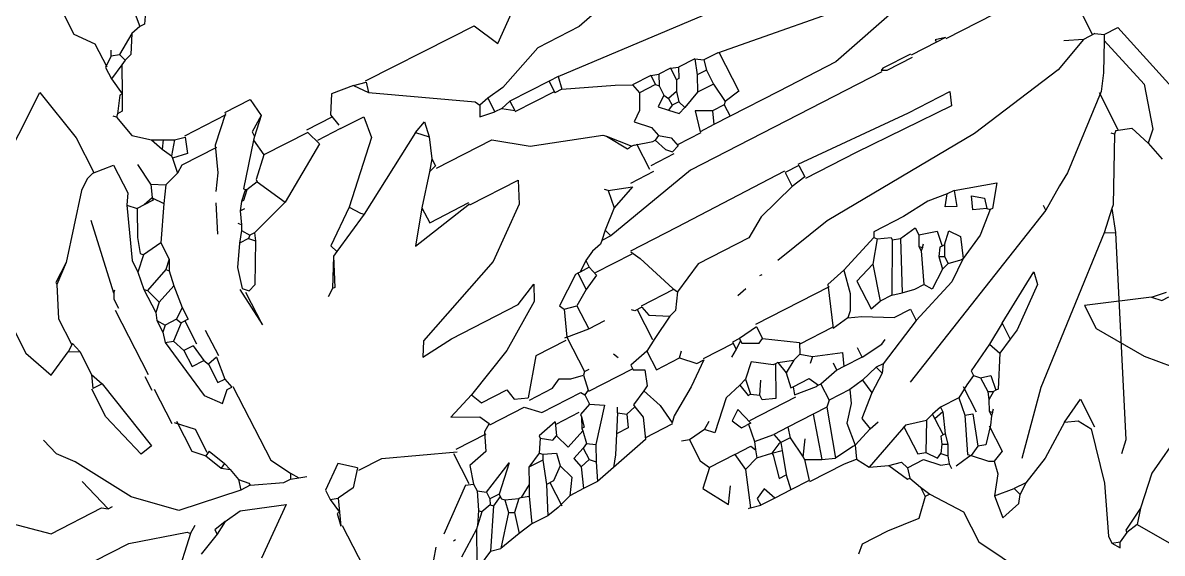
# Model space of a CAD drawing. Header units: metres. Extents: x 1769 to 3632, y 809 to 2652.
# Drawn here: x 2678.6999 to 2679.046, y 1798.9704 to 1799.1314 of the extents above; entities that cross this region are included whole.
import ezdxf

# ---------------------------------------------------------------- set-up
doc = ezdxf.new("R2010")
doc.units = ezdxf.units.M
doc.header["$LTSCALE"] = 10
doc.layers.add('L-PLNT', color=66, linetype='Continuous')

# ---------------------------------------------------------------- blocks, each defined once
blk = doc.blocks.new('GARRA DE LEON')
at = {"layer": 'L-PLNT', "color": 65, "linetype": 'Continuous'}
for p, q in [((1271.8939, 334.7194), (1271.985, 334.8602)), ((1271.8442, 334.7277), (1271.8525, 334.7402)), ((1271.8442, 334.7277), (1271.8566, 334.7319)), ((1271.8442, 334.7153), (1271.8442, 334.7277)), ((1271.8525, 334.7402), (1271.8566, 334.7319)), ((1271.8732, 334.7236), (1271.8566, 334.7319)), ((1271.8773, 334.6366), (1271.8442, 334.7153)), ((1271.8732, 334.7194), (1271.8732, 334.7236)), ((1271.8939, 334.7194), (1271.8732, 334.7236)), ((1271.9105, 334.6987), (1271.8732, 334.7194)), ((1271.9105, 334.6987), (1271.8939, 334.7194)), ((1271.6558, 334.6283), (1271.6992, 334.707)), ((1271.9519, 334.6573), (1271.9105, 334.6987)), ((1272.0223, 334.6201), (1271.9519, 334.6573)), ((1271.898, 334.5497), (1271.8773, 334.6366)), ((1271.6558, 334.5745), (1271.6558, 334.6283)), ((1271.7117, 334.5745), (1271.7076, 334.6118)), ((1271.7076, 334.6118), (1271.7407, 334.6035)), ((1271.7407, 334.6035), (1271.749, 334.5911)), ((1271.9394, 334.5911), (1271.9229, 334.6076)), ((1271.7448, 334.5786), (1271.749, 334.5911)), ((1271.7655, 334.5786), (1271.749, 334.5911)), ((1272.0761, 334.2888), (1271.9394, 334.5911)), ((1271.6206, 334.5248), (1271.6558, 334.5745)), ((1271.7117, 334.5745), (1271.7448, 334.5786)), ((1271.7324, 334.5455), (1271.7117, 334.5745)), ((1271.7655, 334.5786), (1271.7448, 334.5786)), ((1271.8111, 334.5579), (1271.7655, 334.5786)), ((1271.488, 334.5466), (1271.4756, 334.5579)), ((1271.5336, 334.5466), (1271.488, 334.5466)), ((1271.5874, 334.5517), (1271.5336, 334.5466)), ((1271.6123, 334.5248), (1271.5874, 334.5517)), ((1271.7365, 334.5248), (1271.7324, 334.5455)), ((1271.8649, 334.5207), (1271.8111, 334.5579)), ((1271.8856, 334.529), (1271.898, 334.5497)), ((1271.9042, 334.5), (1271.9042, 334.5497)), ((1271.8566, 334.4544), (1271.778, 334.5414)), ((1271.8649, 334.5207), (1271.8856, 334.529)), ((1271.604, 334.4875), (1271.6123, 334.5082)), ((1271.6123, 334.5082), (1271.6206, 334.5248)), ((1271.6123, 334.5082), (1271.6123, 334.5248)), ((1271.6206, 334.5248), (1271.6123, 334.5248)), ((1271.7076, 334.5), (1271.7282, 334.5207)), ((1271.7282, 334.5207), (1271.7365, 334.5248)), ((1271.7552, 334.5165), (1271.7365, 334.5248)), ((1271.7552, 334.471), (1271.7552, 334.5165)), ((1271.8649, 334.5207), (1271.9042, 334.5)), ((1271.6371, 334.471), (1271.6578, 334.4917)), ((1271.6578, 334.4917), (1271.6703, 334.4958)), ((1271.6703, 334.4958), (1271.6703, 334.5041)), ((1271.6744, 334.4834), (1271.6703, 334.4958)), ((1271.7034, 334.5), (1271.6786, 334.5041)), ((1271.7034, 334.4958), (1271.7076, 334.5)), ((1271.7076, 334.5), (1271.7034, 334.5)), ((1271.7282, 334.4378), (1271.7034, 334.4958)), ((1271.7241, 334.4917), (1271.7076, 334.5)), ((1271.7365, 334.4958), (1271.7241, 334.4917)), ((1271.7407, 334.442), (1271.7241, 334.4917)), ((1271.7572, 334.471), (1271.7365, 334.4958)), ((1271.5833, 334.4544), (1271.5999, 334.4875)), ((1271.5999, 334.4875), (1271.604, 334.4875)), ((1271.6082, 334.471), (1271.604, 334.4875)), ((1271.6454, 334.4627), (1271.6578, 334.4793)), ((1271.6578, 334.4793), (1271.6661, 334.4751)), ((1271.6661, 334.4751), (1271.6744, 334.4834)), ((1271.6744, 334.4627), (1271.6661, 334.4751)), ((1271.6827, 334.4668), (1271.6744, 334.4834)), ((1271.5543, 334.442), (1271.5833, 334.4544)), ((1271.5833, 334.4544), (1271.604, 334.4586)), ((1271.604, 334.4586), (1271.6082, 334.471)), ((1271.6082, 334.471), (1271.6371, 334.471)), ((1271.633, 334.4586), (1271.6454, 334.4627)), ((1271.633, 334.4089), (1271.633, 334.4586)), ((1271.6703, 334.4171), (1271.6454, 334.4627)), ((1271.6744, 334.4627), (1271.6827, 334.4668)), ((1271.6786, 334.4503), (1271.6744, 334.4627)), ((1271.6868, 334.4503), (1271.6827, 334.4668)), ((1271.7655, 334.4586), (1271.7572, 334.471)), ((1271.7655, 334.4503), (1271.7655, 334.4586)), ((1271.7696, 334.4544), (1271.7655, 334.4586)), ((1271.7655, 334.4503), (1271.7696, 334.4544)), ((1271.7696, 334.4544), (1271.7738, 334.4503)), ((1272.0595, 334.2805), (1271.8566, 334.4544)), ((1271.5419, 334.4213), (1271.5543, 334.442)), ((1271.6371, 334.4089), (1271.5543, 334.442)), ((1271.6827, 334.4503), (1271.6786, 334.4503)), ((1271.6827, 334.4213), (1271.6827, 334.4503)), ((1271.6868, 334.4503), (1271.6827, 334.4503)), ((1271.6992, 334.4171), (1271.6868, 334.4503)), ((1271.7282, 334.4378), (1271.7407, 334.442)), ((1271.7324, 334.4089), (1271.7282, 334.4378)), ((1271.7469, 334.3964), (1271.7469, 334.442)), ((1271.7738, 334.4337), (1271.7655, 334.4503)), ((1271.3555, 334.413), (1271.3721, 334.4171)), ((1271.397, 334.4171), (1271.3721, 334.4171)), ((1271.3721, 334.4047), (1271.3721, 334.4171)), ((1271.397, 334.4171), (1271.3887, 334.3964)), ((1271.4259, 334.4171), (1271.397, 334.4171)), ((1271.4301, 334.3923), (1271.4259, 334.4171)), ((1271.4591, 334.4171), (1271.4259, 334.4171)), ((1271.4591, 334.4192), (1271.5212, 334.4192)), ((1271.4674, 334.384), (1271.4591, 334.4171)), ((1271.5212, 334.4192), (1271.5419, 334.4213)), ((1271.5502, 334.4006), (1271.5419, 334.4213)), ((1271.6371, 334.4089), (1271.6703, 334.4171)), ((1271.6827, 334.413), (1271.6703, 334.4171)), ((1271.6992, 334.4171), (1271.6827, 334.4213)), ((1271.6827, 334.4171), (1271.6827, 334.4213)), ((1271.6827, 334.413), (1271.6827, 334.4171)), ((1271.6992, 334.4089), (1271.6992, 334.4171)), ((1271.778, 334.4213), (1271.7738, 334.4337)), ((1271.7862, 334.4254), (1271.7738, 334.4337)), ((1271.778, 334.4213), (1271.7862, 334.4254)), ((1271.778, 334.3964), (1271.778, 334.4213)), ((1271.7904, 334.4254), (1271.7862, 334.4254)), ((1271.7945, 334.4254), (1271.7904, 334.4254)), ((1271.7945, 334.4006), (1271.7904, 334.4254)), ((1271.8235, 334.3757), (1271.7945, 334.4254)), ((1271.3555, 334.413), (1271.3514, 334.413)), ((1271.3763, 334.355), (1271.3555, 334.413)), ((1271.3887, 334.3964), (1271.3721, 334.4047)), ((1271.4922, 334.3964), (1271.5129, 334.4047)), ((1271.5378, 334.326), (1271.5129, 334.4047)), ((1271.546, 334.4006), (1271.5129, 334.4047)), ((1271.5502, 334.4006), (1271.546, 334.4006)), ((1271.5543, 334.3633), (1271.5502, 334.4006)), ((1271.5833, 334.3882), (1271.5502, 334.4006)), ((1271.6992, 334.4089), (1271.6827, 334.413)), ((1271.7324, 334.4089), (1271.6992, 334.4089)), ((1271.7531, 334.3964), (1271.7324, 334.4089)), ((1271.778, 334.3964), (1271.7945, 334.4006)), ((1271.3017, 334.3509), (1271.3265, 334.3923)), ((1271.3265, 334.3923), (1271.3431, 334.3674)), ((1271.4259, 334.355), (1271.4177, 334.3923)), ((1271.4177, 334.3923), (1271.4301, 334.3923)), ((1271.4425, 334.355), (1271.4301, 334.3923)), ((1271.4674, 334.384), (1271.4922, 334.3964)), ((1271.4674, 334.3799), (1271.4674, 334.384)), ((1271.5129, 334.326), (1271.4922, 334.3964)), ((1271.5792, 334.3674), (1271.5833, 334.3882)), ((1271.5833, 334.3882), (1271.5999, 334.384)), ((1271.7696, 334.3882), (1271.7531, 334.3964)), ((1271.7696, 334.3882), (1271.778, 334.3964)), ((1271.7696, 334.3799), (1271.7696, 334.3882)), ((1271.4632, 334.3426), (1271.4674, 334.3799)), ((1271.4674, 334.3799), (1271.4839, 334.355)), ((1271.575, 334.3385), (1271.5543, 334.3633)), ((1271.6123, 334.3385), (1271.5792, 334.3674)), ((1271.8152, 334.355), (1271.7696, 334.3799)), ((1271.8152, 334.355), (1271.8235, 334.3757)), ((1271.8484, 334.3633), (1271.8235, 334.3757)), ((1271.8649, 334.355), (1271.8484, 334.3633)), ((1271.8484, 334.3343), (1271.8484, 334.3633)), ((1271.3265, 334.326), (1271.3017, 334.3509)), ((1271.3721, 334.326), (1271.3763, 334.355)), ((1271.4011, 334.3467), (1271.3763, 334.355)), ((1271.4011, 334.3467), (1271.4259, 334.3509)), ((1271.4052, 334.3343), (1271.4011, 334.3467)), ((1271.4259, 334.3509), (1271.4425, 334.355)), ((1271.4259, 334.3509), (1271.4259, 334.355)), ((1271.4425, 334.3426), (1271.4259, 334.3509)), ((1271.4466, 334.3426), (1271.4425, 334.355)), ((1271.9933, 334.2059), (1271.6744, 334.3509)), ((1271.8484, 334.3343), (1271.8152, 334.355)), ((1271.927, 334.3053), (1271.8649, 334.355)), ((1271.3183, 334.3095), (1271.3265, 334.326)), ((1271.3721, 334.326), (1271.3265, 334.326)), ((1271.3721, 334.326), (1271.4011, 334.326)), ((1271.4011, 334.326), (1271.4052, 334.3343)), ((1271.4094, 334.3219), (1271.4052, 334.3343)), ((1271.4094, 334.3219), (1271.4425, 334.326)), ((1271.4425, 334.326), (1271.4466, 334.3426)), ((1271.4466, 334.3426), (1271.4425, 334.3426)), ((1271.4674, 334.326), (1271.4425, 334.326)), ((1271.4632, 334.3426), (1271.4466, 334.3426)), ((1271.4674, 334.326), (1271.4632, 334.3426)), ((1271.5129, 334.326), (1271.4674, 334.326)), ((1271.5378, 334.326), (1271.5129, 334.326)), ((1271.546, 334.3177), (1271.5378, 334.326)), ((1271.5833, 334.3177), (1271.575, 334.3385)), ((1271.6082, 334.3136), (1271.6123, 334.3385)), ((1271.6413, 334.3177), (1271.6123, 334.3385)), ((1271.8484, 334.3343), (1271.9312, 334.2846)), ((1271.3183, 334.2722), (1271.3183, 334.3095)), ((1271.4135, 334.2929), (1271.4094, 334.3219)), ((1271.546, 334.2888), (1271.546, 334.3177)), ((1271.5833, 334.3177), (1271.546, 334.3177)), ((1271.6082, 334.3136), (1271.5833, 334.3177)), ((1271.6371, 334.3053), (1271.6082, 334.3136)), ((1271.6371, 334.3053), (1271.6413, 334.3177)), ((1271.6496, 334.3053), (1271.6413, 334.3177)), ((1270.9497, 334.2432), (1270.9249, 334.2929)), ((1270.9538, 334.2846), (1270.929, 334.297)), ((1271.3928, 334.2763), (1271.4011, 334.2929)), ((1271.4011, 334.2929), (1271.4094, 334.2929)), ((1271.4177, 334.2929), (1271.4094, 334.2639)), ((1271.4135, 334.2929), (1271.4094, 334.2929)), ((1271.4177, 334.2929), (1271.4135, 334.2929)), ((1271.6496, 334.3053), (1271.6371, 334.3053)), ((1271.7282, 334.2681), (1271.6496, 334.3053)), ((1271.9312, 334.2846), (1271.927, 334.3053)), ((1270.9497, 334.2432), (1270.9083, 334.2722)), ((1270.9538, 334.2846), (1270.9704, 334.2888)), ((1270.9911, 334.2225), (1270.9538, 334.2846)), ((1271.0077, 334.2432), (1270.9704, 334.2888)), ((1271.0077, 334.2805), (1270.9704, 334.2888)), ((1271.0159, 334.2474), (1271.0077, 334.2805)), ((1271.0325, 334.2763), (1271.0077, 334.2805)), ((1271.0491, 334.2349), (1271.0325, 334.2763)), ((1271.0615, 334.2763), (1271.0325, 334.2763)), ((1271.0822, 334.2308), (1271.0615, 334.2763)), ((1271.0822, 334.2722), (1271.0615, 334.2763)), ((1271.1071, 334.2639), (1271.0822, 334.2722)), ((1271.0884, 334.2308), (1271.0884, 334.2722)), ((1271.3183, 334.2722), (1271.3059, 334.2681)), ((1271.3473, 334.2681), (1271.3183, 334.2722)), ((1271.3597, 334.2805), (1271.3473, 334.2681)), ((1271.4011, 334.2391), (1271.3597, 334.2805)), ((1271.4094, 334.2639), (1271.3928, 334.2763)), ((1271.5005, 334.2888), (1271.4177, 334.2888)), ((1271.4715, 334.2763), (1271.4508, 334.2681)), ((1271.4963, 334.2266), (1271.4715, 334.2763)), ((1271.5005, 334.2846), (1271.5378, 334.2888)), ((1271.5046, 334.2722), (1271.5005, 334.2846)), ((1271.5046, 334.2474), (1271.5005, 334.2722)), ((1271.5005, 334.2722), (1271.5046, 334.2722)), ((1271.5046, 334.2722), (1271.5336, 334.2722)), ((1271.5336, 334.2722), (1271.5419, 334.2888)), ((1271.5419, 334.2888), (1271.5378, 334.2888)), ((1271.546, 334.2888), (1271.5419, 334.2888)), ((1271.5792, 334.2805), (1271.546, 334.2888)), ((1271.5792, 334.2805), (1271.5792, 334.2681)), ((1271.5916, 334.2805), (1271.5792, 334.2805)), ((1271.5999, 334.2598), (1271.5916, 334.2805)), ((1271.6247, 334.2805), (1271.5916, 334.2805)), ((1271.6247, 334.2805), (1271.6247, 334.2639)), ((1271.6247, 334.2805), (1271.662, 334.2763)), ((1271.662, 334.2763), (1271.6703, 334.2722)), ((1272.0595, 334.2805), (1272.0761, 334.2888)), ((1272.0885, 334.2515), (1272.0595, 334.2805)), ((1272.0885, 334.2515), (1272.0761, 334.2888)), ((1270.8669, 334.2556), (1270.8793, 334.2391)), ((1271.1236, 334.2391), (1271.1071, 334.2639)), ((1271.1319, 334.2639), (1271.1071, 334.2639)), ((1271.1443, 334.2308), (1271.1319, 334.2639)), ((1271.1568, 334.2639), (1271.1319, 334.2639)), ((1271.1692, 334.2349), (1271.1568, 334.2639)), ((1271.1899, 334.2556), (1271.1568, 334.2639)), ((1271.2561, 334.2391), (1271.1899, 334.2556)), ((1271.2023, 334.2391), (1271.1899, 334.2556)), ((1271.3473, 334.2681), (1271.3597, 334.2598)), ((1271.4384, 334.2515), (1271.4508, 334.2598)), ((1271.4508, 334.2681), (1271.4508, 334.2598)), ((1271.4508, 334.2598), (1271.4632, 334.2391)), ((1271.5543, 334.2432), (1271.5999, 334.2598)), ((1271.8069, 334.2391), (1271.7282, 334.2681)), ((1271.7282, 334.2474), (1271.7282, 334.2681)), ((1270.9124, 334.2432), (1270.9083, 334.2432)), ((1270.9538, 334.2391), (1270.9497, 334.2432)), ((1270.9663, 334.2184), (1270.9538, 334.2391)), ((1270.9704, 334.2225), (1270.9538, 334.2391)), ((1271.0077, 334.2432), (1271.0159, 334.2474)), ((1271.0118, 334.2225), (1271.0077, 334.2432)), ((1271.0325, 334.2308), (1271.0159, 334.2474)), ((1271.0367, 334.2308), (1271.0491, 334.2349)), ((1271.0574, 334.2184), (1271.0491, 334.2349)), ((1271.1153, 334.2142), (1271.1236, 334.2391)), ((1271.1609, 334.2266), (1271.1692, 334.2349)), ((1271.1816, 334.2101), (1271.1692, 334.2349)), ((1271.2189, 334.2101), (1271.2023, 334.2391)), ((1271.2686, 334.2059), (1271.2561, 334.2391)), ((1271.3059, 334.237), (1271.2561, 334.237)), ((1271.3017, 334.2018), (1271.3059, 334.2349)), ((1271.3141, 334.2266), (1271.3059, 334.2349)), ((1271.4301, 334.2308), (1271.4011, 334.2391)), ((1271.4301, 334.2308), (1271.4342, 334.2515)), ((1271.4342, 334.2515), (1271.4384, 334.2515)), ((1271.4425, 334.2266), (1271.4384, 334.2515)), ((1271.5005, 334.2266), (1271.5046, 334.2474)), ((1271.5005, 334.2266), (1271.5253, 334.2349)), ((1271.5253, 334.2349), (1271.5046, 334.2474)), ((1271.5378, 334.2308), (1271.5253, 334.2349)), ((1271.5378, 334.2308), (1271.5543, 334.2432)), ((1271.5543, 334.2432), (1271.546, 334.2515)), ((1271.6537, 334.2225), (1271.6992, 334.2474)), ((1271.6992, 334.2474), (1271.7282, 334.2474)), ((1271.7738, 334.2349), (1271.7655, 334.2225)), ((1271.8028, 334.2142), (1271.7738, 334.2349)), ((1271.8401, 334.2142), (1271.8069, 334.2391)), ((1272.0927, 334.2474), (1272.0885, 334.2515)), ((1272.1465, 334.148), (1272.0927, 334.2474)), ((1270.9663, 334.1728), (1270.9, 334.2266)), ((1270.9663, 334.2184), (1270.9704, 334.2225)), ((1270.9787, 334.1894), (1270.9663, 334.2184)), ((1270.987, 334.2184), (1270.9704, 334.2225)), ((1270.987, 334.2184), (1270.9911, 334.2225)), ((1270.9911, 334.2101), (1270.987, 334.2184)), ((1271.0077, 334.2142), (1270.9911, 334.2225)), ((1271.0077, 334.2184), (1271.0118, 334.2225)), ((1271.0077, 334.2142), (1271.0077, 334.2184)), ((1271.0118, 334.2225), (1271.0325, 334.2308)), ((1271.0367, 334.2308), (1271.0325, 334.2308)), ((1271.0574, 334.2184), (1271.0367, 334.2308)), ((1271.0698, 334.1935), (1271.0574, 334.2184)), ((1271.0946, 334.1935), (1271.0822, 334.2308)), ((1271.0946, 334.2308), (1271.0822, 334.2308)), ((1271.1153, 334.2142), (1271.0946, 334.2308)), ((1271.1402, 334.2142), (1271.1443, 334.2308)), ((1271.1609, 334.2266), (1271.1443, 334.2308)), ((1271.1609, 334.2059), (1271.1609, 334.2266)), ((1271.3597, 334.1977), (1271.3141, 334.2266)), ((1271.4425, 334.2266), (1271.4301, 334.2308)), ((1271.4632, 334.2059), (1271.4425, 334.2266)), ((1271.4922, 334.2266), (1271.4632, 334.2059)), ((1271.4963, 334.2266), (1271.4922, 334.2266)), ((1271.5005, 334.2266), (1271.4963, 334.2266)), ((1271.546, 334.2142), (1271.5378, 334.2308)), ((1271.546, 334.2163), (1271.604, 334.2163)), ((1271.6288, 334.1521), (1271.604, 334.2184)), ((1271.633, 334.2142), (1271.604, 334.2184)), ((1271.633, 334.2142), (1271.6537, 334.2225)), ((1271.6723, 334.1687), (1271.6723, 334.2184)), ((1271.6723, 334.2184), (1271.691, 334.2142)), ((1271.7117, 334.2142), (1271.7282, 334.2184)), ((1271.7282, 334.2184), (1271.749, 334.2225)), ((1271.7655, 334.1397), (1271.7282, 334.2184)), ((1271.749, 334.2225), (1271.7655, 334.2225)), ((1271.7862, 334.1728), (1271.7655, 334.2225)), ((1272.1879, 334.1852), (1272.1962, 334.2184)), ((1270.7613, 334.1397), (1270.7613, 334.2142)), ((1270.9911, 334.1977), (1270.9911, 334.2101)), ((1271.0077, 334.2101), (1270.9911, 334.2101)), ((1271.0077, 334.2101), (1271.0077, 334.2142)), ((1271.0449, 334.1728), (1271.0077, 334.2101)), ((1271.1195, 334.1935), (1271.1153, 334.2142)), ((1271.1609, 334.2059), (1271.1402, 334.2142)), ((1271.1692, 334.2018), (1271.1609, 334.2059)), ((1271.1692, 334.2018), (1271.1816, 334.2101)), ((1271.1733, 334.1811), (1271.1692, 334.2018)), ((1271.223, 334.1604), (1271.1816, 334.2101)), ((1271.2354, 334.1811), (1271.2189, 334.2101)), ((1271.2396, 334.2101), (1271.2189, 334.2101)), ((1271.2479, 334.1894), (1271.2396, 334.2101)), ((1271.2644, 334.1852), (1271.2686, 334.2059)), ((1271.2893, 334.1687), (1271.3017, 334.2018)), ((1271.4963, 334.1811), (1271.546, 334.2142)), ((1271.6413, 334.2059), (1271.633, 334.2142)), ((1271.6537, 334.1811), (1271.6413, 334.2059)), ((1271.7076, 334.1562), (1271.691, 334.2142)), ((1271.7117, 334.2142), (1271.691, 334.2142)), ((1271.7531, 334.1355), (1271.7117, 334.2142)), ((1271.8069, 334.1935), (1271.8028, 334.2142)), ((1271.8152, 334.2101), (1271.8028, 334.2142)), ((1271.8152, 334.2101), (1271.8359, 334.2142)), ((1271.8152, 334.1977), (1271.8152, 334.2101)), ((1271.8359, 334.2142), (1271.8401, 334.2142)), ((1271.8815, 334.1935), (1271.8401, 334.2142)), ((1271.8525, 334.1811), (1271.8401, 334.2142)), ((1272.0305, 334.1811), (1271.9933, 334.2059)), ((1271.9933, 334.2059), (1271.9933, 334.1977)), ((1270.9787, 334.1894), (1270.9911, 334.1977)), ((1270.9787, 334.1769), (1270.9787, 334.1894)), ((1270.9911, 334.1977), (1271.0449, 334.1728)), ((1271.0946, 334.1811), (1271.0698, 334.1935)), ((1271.0946, 334.1935), (1271.0698, 334.1935)), ((1271.0988, 334.1852), (1271.0946, 334.1935)), ((1271.0946, 334.1811), (1271.0988, 334.1852)), ((1271.1071, 334.1604), (1271.0946, 334.1811)), ((1271.0988, 334.1852), (1271.1195, 334.1935)), ((1271.1319, 334.1687), (1271.1402, 334.1935)), ((1271.1402, 334.1935), (1271.1733, 334.1811)), ((1271.1733, 334.1769), (1271.1733, 334.1811)), ((1271.2354, 334.1811), (1271.2479, 334.1894)), ((1271.2354, 334.1811), (1271.2396, 334.1728)), ((1271.2644, 334.1852), (1271.2479, 334.1894)), ((1271.2644, 334.1811), (1271.2644, 334.1852)), ((1271.2893, 334.1687), (1271.2644, 334.1811)), ((1271.397, 334.1687), (1271.3597, 334.1977)), ((1271.4508, 334.1769), (1271.4384, 334.1852)), ((1271.4632, 334.1728), (1271.488, 334.1852)), ((1271.488, 334.1852), (1271.4963, 334.1811)), ((1271.4963, 334.1604), (1271.4963, 334.1811)), ((1271.662, 334.1438), (1271.6537, 334.1811)), ((1271.8069, 334.1935), (1271.8152, 334.1977)), ((1271.8152, 334.1811), (1271.8069, 334.1935)), ((1271.8235, 334.1811), (1271.8152, 334.1977)), ((1271.8194, 334.1811), (1271.8152, 334.1811)), ((1271.8235, 334.1562), (1271.8194, 334.1811)), ((1271.8235, 334.1811), (1271.8194, 334.1811)), ((1271.8235, 334.1811), (1271.8401, 334.1645)), ((1271.8401, 334.1645), (1271.8525, 334.1811)), ((1271.9146, 334.1645), (1271.8815, 334.1935)), ((1272.0513, 334.1687), (1272.0305, 334.1811)), ((1272.0513, 334.1687), (1272.0305, 334.1811)), ((1272.1755, 334.1521), (1272.1879, 334.1852)), ((1272.2045, 334.1687), (1272.1879, 334.1852)), ((1270.9663, 334.1728), (1270.9787, 334.1769)), ((1270.9725, 334.119), (1270.9725, 334.1728)), ((1270.987, 334.148), (1270.9787, 334.1769)), ((1271.1071, 334.1604), (1271.1236, 334.1728)), ((1271.1236, 334.1728), (1271.1319, 334.1687)), ((1271.1402, 334.148), (1271.1319, 334.1687)), ((1271.1774, 334.1769), (1271.1733, 334.1769)), ((1271.1816, 334.1604), (1271.1733, 334.1769)), ((1271.1816, 334.1604), (1271.1774, 334.1769)), ((1271.2976, 334.1645), (1271.2893, 334.1687)), ((1271.3059, 334.1397), (1271.2976, 334.1645)), ((1271.3638, 334.148), (1271.3845, 334.1687)), ((1271.3845, 334.1687), (1271.397, 334.1687)), ((1271.4508, 334.1666), (1271.397, 334.1666)), ((1271.4508, 334.1645), (1271.4508, 334.1769)), ((1271.4632, 334.1687), (1271.4508, 334.1769)), ((1271.4632, 334.1645), (1271.4508, 334.1645)), ((1271.4632, 334.1687), (1271.4632, 334.1728)), ((1271.4632, 334.1645), (1271.4632, 334.1687)), ((1271.4963, 334.1604), (1271.4632, 334.1645)), ((1271.7076, 334.1562), (1271.6723, 334.1687)), ((1271.7862, 334.1645), (1271.7862, 334.1728)), ((1271.7904, 334.1687), (1271.7862, 334.1728)), ((1271.7862, 334.1645), (1271.7904, 334.1687)), ((1271.7945, 334.148), (1271.7862, 334.1645)), ((1271.7904, 334.1687), (1271.7945, 334.1645)), ((1271.9105, 334.1604), (1271.9146, 334.1645)), ((1271.9187, 334.1645), (1271.9146, 334.1645)), ((1271.9436, 334.1314), (1271.9187, 334.1645)), ((1272.1589, 334.0776), (1272.0513, 334.1687)), ((1272.2252, 334.0983), (1272.2045, 334.1687)), ((1271.0201, 334.1397), (1270.987, 334.148)), ((1271.1071, 334.1562), (1271.1071, 334.1604)), ((1271.1402, 334.148), (1271.1071, 334.1562)), ((1271.1402, 334.1521), (1271.1816, 334.1521)), ((1271.1816, 334.1562), (1271.1816, 334.1604)), ((1271.2023, 334.148), (1271.1816, 334.1562)), ((1271.2023, 334.148), (1271.223, 334.1604)), ((1271.2023, 334.1314), (1271.2023, 334.148)), ((1271.3224, 334.1148), (1271.3224, 334.148)), ((1271.3224, 334.148), (1271.3638, 334.148)), ((1271.3638, 334.148), (1271.3721, 334.1397)), ((1271.6288, 334.1562), (1271.4963, 334.1562)), ((1271.662, 334.1438), (1271.6288, 334.1521)), ((1271.7282, 334.119), (1271.662, 334.1438)), ((1271.7324, 334.1231), (1271.7076, 334.1562)), ((1271.7945, 334.148), (1271.8235, 334.1562)), ((1271.7945, 334.1355), (1271.7945, 334.148)), ((1271.9105, 334.1604), (1271.8898, 334.1521)), ((1271.8898, 334.1521), (1271.898, 334.1314)), ((1271.898, 334.1314), (1271.9146, 334.1438)), ((1271.9146, 334.1438), (1271.9105, 334.1604)), ((1272.1465, 334.148), (1272.1423, 334.1438)), ((1272.1507, 334.1438), (1272.1465, 334.148)), ((1272.1507, 334.1438), (1272.1755, 334.1521)), ((1272.1548, 334.0776), (1272.1548, 334.1438)), ((1270.5397, 334.0403), (1270.4528, 334.1273)), ((1270.6971, 334.0693), (1270.6225, 334.1273)), ((1270.7675, 334.119), (1270.7592, 334.1397)), ((1270.7633, 334.119), (1270.7592, 334.1397)), ((1271.0325, 334.1107), (1271.0201, 334.1397)), ((1271.1071, 334.1045), (1271.1278, 334.1252)), ((1271.1278, 334.1252), (1271.1982, 334.1252)), ((1271.1982, 334.1252), (1271.2023, 334.1314)), ((1271.2106, 334.1273), (1271.2023, 334.1314)), ((1271.2106, 334.1293), (1271.2893, 334.1293)), ((1271.2147, 334.1024), (1271.2106, 334.1273)), ((1271.2893, 334.1314), (1271.3059, 334.1397)), ((1271.2893, 334.1231), (1271.2893, 334.1314)), ((1271.7324, 334.1231), (1271.7531, 334.1314)), ((1271.7531, 334.1355), (1271.7655, 334.1397)), ((1271.7531, 334.1314), (1271.7531, 334.1355)), ((1271.7655, 334.1397), (1271.7945, 334.1355)), ((1271.869, 334.1355), (1271.8525, 334.1273)), ((1271.8525, 334.1273), (1271.8649, 334.1107)), ((1271.8773, 334.1107), (1271.869, 334.1355)), ((1271.8773, 334.1107), (1271.9436, 334.1314)), ((1270.7633, 334.0941), (1270.7675, 334.119)), ((1270.7675, 334.119), (1270.7633, 334.119)), ((1270.7758, 334.0983), (1270.7675, 334.119)), ((1270.8669, 334.0734), (1270.9787, 334.119)), ((1271.0325, 334.1148), (1270.9787, 334.1148)), ((1271.0449, 334.1024), (1271.0325, 334.1107)), ((1271.3224, 334.1148), (1271.2893, 334.1231)), ((1271.3431, 334.1024), (1271.3224, 334.1148)), ((1271.7282, 334.119), (1271.7324, 334.1231)), ((1271.7324, 334.1107), (1271.7282, 334.119)), ((1271.7862, 334.1107), (1271.7324, 334.1107)), ((1271.8318, 334.1066), (1271.7862, 334.1107)), ((1271.8649, 334.1107), (1271.8318, 334.1066)), ((1271.8773, 334.1107), (1271.8649, 334.1107)), ((1272.2293, 333.9989), (1272.2625, 334.1231)), ((1270.7633, 334.0941), (1270.7758, 334.0983)), ((1270.7633, 334.0776), (1270.7633, 334.0941)), ((1270.8047, 334.0941), (1270.7758, 334.0983)), ((1270.8255, 334.0693), (1270.8047, 334.0941)), ((1271.0367, 334.0858), (1271.0449, 334.1024)), ((1271.0449, 334.1045), (1271.1071, 334.1045)), ((1271.0988, 334.0858), (1271.1195, 334.0941)), ((1271.1195, 334.0983), (1271.1609, 334.0983)), ((1271.1609, 334.0403), (1271.1195, 334.0941)), ((1271.1609, 334.0983), (1271.1774, 334.09)), ((1271.1774, 334.09), (1271.194, 334.0983)), ((1271.194, 334.0983), (1271.2147, 334.1024)), ((1271.2189, 334.0983), (1271.2147, 334.1024)), ((1271.2189, 334.0361), (1271.2189, 334.0983)), ((1271.2189, 334.0983), (1271.2272, 334.0983)), ((1271.2727, 334.0941), (1271.2769, 334.1024)), ((1271.339, 334.0486), (1271.339, 334.1024)), ((1271.3804, 334.0817), (1271.3431, 334.1024)), ((1271.5088, 334.0983), (1271.4922, 334.1024)), ((1271.5419, 334.09), (1271.5378, 334.09)), ((1272.2003, 334.0072), (1272.2252, 334.0983)), ((1270.577, 334.061), (1270.5397, 334.0776)), ((1270.8006, 334.0486), (1270.7633, 334.0776)), ((1270.8255, 334.0734), (1270.8669, 334.0734)), ((1270.9953, 334.0651), (1271.0367, 334.0858)), ((1271.0946, 334.0672), (1271.0988, 334.0858)), ((1271.3514, 334.0651), (1271.3804, 334.0817)), ((1271.3928, 334.0776), (1271.3804, 334.0817)), ((1271.4094, 334.0527), (1271.3928, 334.0776)), ((1271.6744, 334.061), (1271.575, 334.0817)), ((1272.1755, 334.0527), (1272.1589, 334.0776)), ((1270.5977, 334.0486), (1270.577, 334.061)), ((1270.577, 334.0527), (1270.577, 334.061)), ((1270.5977, 334.0486), (1270.577, 334.0527)), ((1270.6267, 334.0444), (1270.6971, 334.0693)), ((1270.8255, 334.0693), (1270.8006, 334.0486)), ((1271.0408, 334.0486), (1270.9953, 334.0651)), ((1271.0408, 334.0486), (1271.0491, 334.0672)), ((1271.0491, 334.0672), (1271.0946, 334.0672)), ((1271.3473, 334.0486), (1271.3514, 334.0651)), ((1271.4052, 334.0444), (1271.4094, 334.0527)), ((1271.4591, 334.0279), (1271.4094, 334.0527)), ((1271.9477, 334.0444), (1271.6744, 334.061)), ((1272.2003, 334.0072), (1272.1755, 334.0527)), ((1270.4445, 334.0092), (1270.5356, 334.0361)), ((1270.5356, 334.0361), (1270.5397, 334.0403)), ((1270.5397, 334.0403), (1270.5522, 334.032)), ((1270.5977, 334.0486), (1270.6267, 334.0444)), ((1270.6598, 334.0154), (1270.7095, 334.0361)), ((1270.7095, 334.0361), (1270.7219, 334.0361)), ((1270.7219, 334.0361), (1270.7343, 334.0403)), ((1270.7261, 334.0279), (1270.7219, 334.0361)), ((1270.7261, 334.0279), (1270.7343, 334.0403)), ((1270.7343, 334.0403), (1270.7468, 334.0444)), ((1271.1236, 334.0113), (1271.0408, 334.0486)), ((1271.2147, 334.0403), (1271.1609, 334.0403)), ((1271.2189, 334.0361), (1271.2147, 334.0361)), ((1271.2189, 334.0361), (1271.2561, 334.0403)), ((1271.2354, 333.9947), (1271.2189, 334.0361)), ((1271.2561, 333.9989), (1271.2561, 334.0403)), ((1271.2561, 334.0403), (1271.2851, 334.0403)), ((1271.3348, 334.0486), (1271.3307, 334.0444)), ((1271.3473, 334.0486), (1271.3348, 334.0486)), ((1271.4052, 334.0465), (1271.3473, 334.0465)), ((1271.3804, 333.9782), (1271.4052, 334.0444)), ((1272.1134, 334.0154), (1271.9477, 334.0444)), ((1270.6432, 334.0154), (1270.5397, 333.9989)), ((1270.6474, 333.9989), (1270.6432, 334.0154)), ((1270.6598, 334.0154), (1270.6432, 334.0154)), ((1270.6598, 334.0113), (1270.6598, 334.0154)), ((1270.7075, 333.9947), (1270.7261, 334.0279)), ((1271.5502, 334.0279), (1271.4591, 334.0279)), ((1271.5833, 334.0072), (1271.5502, 334.0279)), ((1272.1713, 333.9906), (1272.1134, 334.0154)), ((1270.3824, 334.0092), (1270.4445, 334.0092)), ((1270.5397, 333.9989), (1270.4818, 333.945)), ((1270.6432, 333.9782), (1270.6474, 333.9989)), ((1270.6474, 333.9989), (1270.6598, 334.0113)), ((1271.1982, 333.9616), (1271.1236, 334.0113)), ((1271.2354, 333.9947), (1271.2561, 333.9989)), ((1271.281, 333.9823), (1271.2561, 333.9989)), ((1271.6496, 333.9865), (1271.5833, 334.0072)), ((1272.1921, 333.9906), (1272.2045, 333.9989)), ((1272.2045, 333.9989), (1272.2003, 334.0072)), ((1272.2045, 333.9989), (1272.2293, 333.9989)), ((1270.7075, 333.8622), (1270.7075, 333.9947)), ((1271.2313, 333.9865), (1271.2354, 333.9947)), ((1271.2769, 333.9533), (1271.2313, 333.9865)), ((1271.281, 333.9533), (1271.281, 333.9823)), ((1271.3059, 333.9699), (1271.281, 333.9823)), ((1271.6744, 333.9823), (1271.6496, 333.9865)), ((1271.6496, 333.9616), (1271.6496, 333.9865)), ((1271.7655, 333.9854), (1271.6744, 333.9854)), ((1271.6744, 333.9616), (1271.6744, 333.9823)), ((1271.9353, 333.9885), (1271.7655, 333.9854)), ((1271.9436, 333.9668), (1271.9353, 333.9885)), ((1272.1713, 333.9906), (1272.1423, 333.9782)), ((1272.1921, 333.9906), (1272.1713, 333.9906)), ((1272.1879, 333.9119), (1272.1879, 333.9906)), ((1270.6184, 333.9409), (1270.6308, 333.9699)), ((1270.6267, 333.9368), (1270.6391, 333.9657)), ((1270.6308, 333.9699), (1270.6432, 333.9782)), ((1270.6391, 333.9657), (1270.6308, 333.9699)), ((1270.6391, 333.9657), (1270.6432, 333.9782)), ((1271.2106, 333.9368), (1271.1982, 333.9616)), ((1271.3017, 333.9533), (1271.3059, 333.9699)), ((1271.3721, 333.9657), (1271.3059, 333.9657)), ((1271.3721, 333.9616), (1271.3804, 333.9782)), ((1271.6744, 333.9616), (1271.6496, 333.9616)), ((1271.6744, 333.9595), (1271.869, 333.9668)), ((1271.869, 333.9668), (1271.9436, 333.9668)), ((1270.4403, 333.945), (1270.4238, 333.8871)), ((1270.4818, 333.945), (1270.4279, 333.8539)), ((1270.432, 333.9388), (1270.4403, 333.945)), ((1270.4403, 333.945), (1270.4486, 333.945)), ((1271.0118, 333.9368), (1270.9994, 333.9595)), ((1270.9994, 333.9595), (1271.0532, 333.9544)), ((1271.0532, 333.9544), (1271.1733, 333.9544)), ((1271.1733, 333.9544), (1271.2106, 333.9368)), ((1271.281, 333.9533), (1271.2769, 333.9533)), ((1271.2851, 333.9533), (1271.281, 333.9533)), ((1271.3017, 333.9409), (1271.2851, 333.9533)), ((1271.3017, 333.9533), (1271.2851, 333.9533)), ((1271.3017, 333.9409), (1271.3017, 333.9533)), ((1271.4549, 333.9606), (1271.3721, 333.9606)), ((1271.6496, 333.9595), (1271.4549, 333.9606)), ((1270.283, 333.8871), (1270.341, 333.9388)), ((1270.341, 333.9388), (1270.432, 333.9388)), ((1270.6018, 333.9243), (1270.6184, 333.9409)), ((1270.6018, 333.8705), (1270.6018, 333.9243)), ((1270.6267, 333.9368), (1270.6184, 333.9409)), ((1270.6225, 333.8953), (1270.6225, 333.9368)), ((1271.1692, 333.8746), (1271.0118, 333.9368)), ((1271.3183, 333.9326), (1271.3017, 333.9409)), ((1271.3348, 333.9285), (1271.3183, 333.9326)), ((1271.3348, 333.9285), (1271.3183, 333.9326)), ((1271.339, 333.9243), (1271.3348, 333.9285)), ((1271.3514, 333.9119), (1271.339, 333.9243)), ((1271.3555, 333.9243), (1271.339, 333.9243)), ((1271.3514, 333.9119), (1271.3555, 333.9243)), ((1271.517, 333.8891), (1271.3555, 333.9243)), ((1271.3804, 333.8871), (1271.3514, 333.9119)), ((1270.5273, 333.8912), (1270.5045, 333.8125)), ((1270.548, 333.8871), (1270.5273, 333.8912)), ((1270.5977, 333.8705), (1270.6225, 333.8953)), ((1271.8608, 333.8891), (1271.517, 333.8891)), ((1271.869, 333.8912), (1271.8608, 333.8871)), ((1271.9146, 333.8912), (1271.869, 333.8912)), ((1271.9767, 333.8891), (1272.1423, 333.8891)), ((1270.5232, 333.7628), (1270.548, 333.8871)), ((1270.5936, 333.8084), (1270.5936, 333.8705)), ((1270.6598, 333.8539), (1270.6805, 333.8788)), ((1270.6805, 333.8788), (1270.6971, 333.8622)), ((1271.2479, 333.8125), (1271.1692, 333.8746)), ((1271.4218, 333.8705), (1271.3804, 333.8871)), ((1271.3845, 333.8581), (1271.3804, 333.8871)), ((1271.3845, 333.8581), (1271.4218, 333.8705)), ((1271.8649, 333.885), (1271.8608, 333.8871)), ((1271.9146, 333.885), (1271.8649, 333.885)), ((1271.9601, 333.8871), (1271.9146, 333.8871)), ((1271.9767, 333.8871), (1271.9601, 333.8871)), ((1271.9767, 333.8871), (1271.9601, 333.8829)), ((1271.9601, 333.8829), (1271.9601, 333.8871)), ((1270.4279, 333.8539), (1270.4072, 333.8291)), ((1270.6432, 333.7504), (1270.6598, 333.8539)), ((1270.6971, 333.8622), (1270.7053, 333.8622)), ((1270.7012, 333.8457), (1270.7053, 333.8622)), ((1271.3845, 333.8581), (1271.3804, 333.8539)), ((1271.4632, 333.8643), (1271.4218, 333.8643)), ((1271.4591, 333.8125), (1271.4591, 333.8581)), ((1271.5046, 333.8539), (1271.4632, 333.8539)), ((1270.6888, 333.8125), (1270.6888, 333.8457)), ((1270.6888, 333.8457), (1270.7012, 333.8457)), ((1270.7053, 333.8084), (1270.7012, 333.8457)), ((1271.488, 333.8208), (1271.4963, 333.8415)), ((1271.4963, 333.8415), (1271.5046, 333.8498)), ((1271.517, 333.8457), (1271.5046, 333.8498)), ((1271.5129, 333.8291), (1271.517, 333.8457)), ((1271.5584, 333.8436), (1271.517, 333.8436)), ((1271.5667, 333.8084), (1271.5584, 333.8415)), ((1271.5833, 333.8415), (1271.5584, 333.8415)), ((1271.5916, 333.8208), (1271.5833, 333.8415)), ((1271.6123, 333.8415), (1271.5833, 333.8415)), ((1271.6992, 333.8415), (1271.6123, 333.8415)), ((1271.6123, 333.8208), (1271.6123, 333.8415)), ((1271.8028, 333.8415), (1271.6992, 333.8415)), ((1271.9353, 333.8084), (1271.8028, 333.8415)), ((1269.8689, 333.767), (1269.9185, 333.8208)), ((1270.4072, 333.8291), (1270.3989, 333.8001)), ((1271.4549, 333.8125), (1271.4839, 333.8208)), ((1271.4839, 333.8208), (1271.488, 333.8208)), ((1271.4963, 333.8167), (1271.488, 333.8208)), ((1271.4922, 333.8001), (1271.4963, 333.8167)), ((1271.4963, 333.8167), (1271.5129, 333.8291)), ((1271.5916, 333.8208), (1271.5667, 333.8084)), ((1271.6123, 333.8208), (1271.5916, 333.8208)), ((1271.6164, 333.8167), (1271.6123, 333.8208)), ((1271.6123, 333.7835), (1271.6164, 333.8167)), ((1271.6433, 333.8125), (1271.6164, 333.8167)), ((1270.5045, 333.8125), (1270.5045, 333.7628)), ((1270.5894, 333.7835), (1270.5894, 333.8084)), ((1270.5894, 333.7835), (1270.5894, 333.8084)), ((1270.6639, 333.7753), (1270.6639, 333.8042)), ((1270.6639, 333.8042), (1270.6847, 333.8042)), ((1270.6805, 333.7753), (1270.6847, 333.8042)), ((1270.6847, 333.8042), (1270.6888, 333.8125)), ((1270.7053, 333.8084), (1270.6888, 333.8125)), ((1270.7095, 333.8084), (1270.7095, 333.7628)), ((1270.9207, 333.796), (1270.9083, 333.8042)), ((1271.2644, 333.7773), (1271.2479, 333.8125)), ((1271.4218, 333.7794), (1271.4508, 333.8125)), ((1271.4218, 333.7794), (1271.4425, 333.8125)), ((1271.4425, 333.8125), (1271.4466, 333.8125)), ((1271.4508, 333.8125), (1271.4466, 333.8125)), ((1271.4549, 333.8125), (1271.4508, 333.8125)), ((1271.4715, 333.7794), (1271.4922, 333.8001)), ((1271.5295, 333.7877), (1271.5419, 333.8001)), ((1271.5419, 333.8001), (1271.5543, 333.796)), ((1271.6433, 333.7421), (1271.6433, 333.8125)), ((1270.5956, 333.6676), (1270.5956, 333.7835)), ((1270.7882, 333.7297), (1270.7944, 333.796)), ((1270.7944, 333.796), (1270.7944, 333.738)), ((1270.9456, 333.7504), (1270.9207, 333.796)), ((1270.9249, 333.796), (1270.9207, 333.796)), ((1270.9456, 333.7504), (1270.9249, 333.796)), ((1271.0698, 333.796), (1271.1774, 333.7753)), ((1271.1071, 333.7463), (1271.0698, 333.796)), ((1271.4177, 333.7753), (1271.4218, 333.7794)), ((1271.488, 333.767), (1271.4715, 333.7794)), ((1271.517, 333.7753), (1271.5295, 333.7877)), ((1271.5378, 333.7835), (1271.5295, 333.7877)), ((1271.5378, 333.7711), (1271.5378, 333.7835)), ((1271.5502, 333.7835), (1271.5378, 333.7835)), ((1271.5502, 333.7835), (1271.5543, 333.796)), ((1271.5543, 333.767), (1271.5502, 333.7835)), ((1271.5833, 333.7835), (1271.5543, 333.796)), ((1271.5957, 333.7587), (1271.5833, 333.7835)), ((1271.6123, 333.7835), (1271.5833, 333.7835)), ((1271.6123, 333.7587), (1271.6123, 333.7835)), ((1271.6413, 333.7421), (1271.9436, 333.7835)), ((1269.8212, 333.6924), (1269.8689, 333.767)), ((1270.5149, 333.7421), (1270.5066, 333.7628)), ((1270.5232, 333.7628), (1270.5066, 333.7628)), ((1270.5149, 333.7421), (1270.5232, 333.7628)), ((1270.6557, 333.7545), (1270.6639, 333.7753)), ((1270.6805, 333.7753), (1270.6639, 333.7753)), ((1270.6867, 333.7338), (1270.6867, 333.7753)), ((1271.1071, 333.7732), (1271.1774, 333.7732)), ((1271.1071, 333.7463), (1271.1071, 333.7732)), ((1271.1774, 333.7773), (1271.2644, 333.7773)), ((1271.3059, 333.738), (1271.4177, 333.7753)), ((1271.5005, 333.7421), (1271.488, 333.767)), ((1271.5336, 333.7628), (1271.517, 333.7753)), ((1271.5336, 333.7628), (1271.5378, 333.7711)), ((1271.5336, 333.7463), (1271.5336, 333.7628)), ((1271.5543, 333.767), (1271.5378, 333.7711)), ((1271.5626, 333.7504), (1271.5543, 333.767)), ((1270.5149, 333.7007), (1270.5149, 333.7421)), ((1270.6432, 333.7504), (1270.6557, 333.7545)), ((1270.6474, 333.7338), (1270.6432, 333.7504)), ((1270.6805, 333.7338), (1270.6557, 333.7545)), ((1270.9538, 333.7463), (1270.9456, 333.7504)), ((1270.9497, 333.7338), (1270.9538, 333.7463)), ((1271.0201, 333.7131), (1270.9538, 333.7463)), ((1271.1443, 333.7007), (1271.1071, 333.7463)), ((1271.4963, 333.7256), (1271.5005, 333.7421)), ((1271.5295, 333.7421), (1271.5005, 333.7421)), ((1271.5295, 333.7421), (1271.5336, 333.7463)), ((1271.5295, 333.7256), (1271.5295, 333.7421)), ((1271.5419, 333.7297), (1271.5336, 333.7463)), ((1271.5626, 333.7297), (1271.5626, 333.7504)), ((1271.5667, 333.7504), (1271.5626, 333.7504)), ((1271.575, 333.7338), (1271.5667, 333.7504)), ((1271.604, 333.7338), (1271.5957, 333.7587)), ((1271.6123, 333.7587), (1271.5957, 333.7587)), ((1271.604, 333.7338), (1271.6164, 333.7421)), ((1271.6164, 333.7421), (1271.6123, 333.7587)), ((1271.6413, 333.7421), (1271.6164, 333.7421)), ((1270.6474, 333.7131), (1270.6474, 333.7338)), ((1270.6557, 333.7256), (1270.6474, 333.7338)), ((1270.6474, 333.7131), (1270.6557, 333.7256)), ((1270.6764, 333.7256), (1270.6557, 333.7256)), ((1270.6764, 333.7256), (1270.6805, 333.7338)), ((1270.6929, 333.7131), (1270.6764, 333.7256)), ((1270.6929, 333.7338), (1270.6805, 333.7338)), ((1270.6929, 333.7131), (1270.6929, 333.7338)), ((1270.7923, 333.7297), (1270.8006, 333.738)), ((1270.8006, 333.6966), (1270.7923, 333.7297)), ((1270.813, 333.7338), (1270.8006, 333.738)), ((1270.8462, 333.6717), (1270.813, 333.7338)), ((1271.0035, 333.6924), (1270.9497, 333.7338)), ((1271.2561, 333.7007), (1271.3059, 333.738)), ((1271.4715, 333.7131), (1271.4963, 333.7256)), ((1271.5295, 333.7256), (1271.4963, 333.7256)), ((1271.5295, 333.7256), (1271.5419, 333.7297)), ((1271.5626, 333.7297), (1271.5419, 333.7297)), ((1271.5626, 333.7297), (1271.575, 333.7338)), ((1271.604, 333.7338), (1271.575, 333.7338)), ((1270.4372, 333.6634), (1270.4569, 333.7131)), ((1270.4569, 333.7131), (1270.4983, 333.6924)), ((1270.6515, 333.7007), (1270.6474, 333.7131)), ((1270.6971, 333.6759), (1270.6929, 333.7131)), ((1271.0035, 333.6924), (1271.0159, 333.709)), ((1271.0159, 333.709), (1271.0201, 333.7131)), ((1271.1526, 333.6345), (1271.0201, 333.7131)), ((1271.3928, 333.68), (1271.4715, 333.7131)), ((1269.8212, 333.651), (1269.8212, 333.6924)), ((1269.9227, 333.6883), (1269.8212, 333.651)), ((1269.9227, 333.6883), (1269.9351, 333.7007)), ((1269.9227, 333.6883), (1269.9475, 333.6924)), ((1269.9351, 333.7007), (1269.9475, 333.7007)), ((1270.4983, 333.6924), (1270.5149, 333.7007)), ((1270.5107, 333.6841), (1270.4983, 333.6924)), ((1270.5107, 333.6841), (1270.5149, 333.7007)), ((1270.6515, 333.6593), (1270.6515, 333.7007)), ((1270.6639, 333.6883), (1270.6515, 333.7007)), ((1270.6557, 333.6634), (1270.6639, 333.6883)), ((1270.6971, 333.6759), (1270.6639, 333.6883)), ((1270.8213, 333.6634), (1270.8006, 333.6966)), ((1271.0864, 333.6096), (1271.0035, 333.6924)), ((1271.1568, 333.6841), (1271.1443, 333.7007)), ((1271.1568, 333.6966), (1271.1443, 333.7007)), ((1271.1568, 333.7007), (1271.2561, 333.7007)), ((1271.1568, 333.6841), (1271.1568, 333.6966)), ((1270.5087, 333.6386), (1270.5087, 333.6841)), ((1270.7012, 333.651), (1270.6971, 333.6759)), ((1270.8379, 333.6634), (1270.8462, 333.6717)), ((1270.8503, 333.6593), (1270.8462, 333.6717)), ((1271.1692, 333.651), (1271.1568, 333.6841)), ((1271.2934, 333.6634), (1271.31, 333.6759)), ((1271.31, 333.6779), (1271.3804, 333.6779)), ((1271.31, 333.6593), (1271.31, 333.6759)), ((1271.3928, 333.68), (1271.3804, 333.68)), ((1271.3804, 333.6593), (1271.3804, 333.68)), ((1271.397, 333.6593), (1271.3928, 333.68)), ((1271.397, 333.6593), (1271.6744, 333.68)), ((1270.4372, 333.5682), (1270.4372, 333.6634)), ((1270.6018, 333.651), (1270.6018, 333.6676)), ((1270.6018, 333.651), (1270.6018, 333.6676)), ((1270.606, 333.6427), (1270.6018, 333.651)), ((1270.6515, 333.6593), (1270.6557, 333.6634)), ((1270.6557, 333.6303), (1270.6515, 333.6593)), ((1270.6971, 333.6469), (1270.6557, 333.6634)), ((1270.6971, 333.6469), (1270.7012, 333.651)), ((1270.7095, 333.6345), (1270.7012, 333.651)), ((1270.8337, 333.6469), (1270.8213, 333.6634)), ((1270.8379, 333.6634), (1270.8213, 333.6634)), ((1270.8337, 333.6469), (1270.842, 333.6593)), ((1270.842, 333.6593), (1270.8379, 333.6634)), ((1270.8503, 333.6593), (1270.842, 333.6593)), ((1270.9166, 333.6386), (1270.8503, 333.6593)), ((1271.1526, 333.6345), (1271.1692, 333.651)), ((1271.1733, 333.6262), (1271.1692, 333.651)), ((1271.2561, 333.6593), (1271.281, 333.6634)), ((1271.2644, 333.6427), (1271.2561, 333.6593)), ((1271.281, 333.6386), (1271.281, 333.6634)), ((1271.2934, 333.6634), (1271.281, 333.6634)), ((1271.31, 333.6593), (1271.2934, 333.6634)), ((1271.3804, 333.6593), (1271.31, 333.6593)), ((1271.397, 333.6593), (1271.3804, 333.6593)), ((1270.5314, 333.5889), (1270.5087, 333.6386)), ((1270.606, 333.6427), (1270.6267, 333.5226)), ((1270.606, 333.6427), (1270.6101, 333.6386)), ((1270.7095, 333.6345), (1270.6971, 333.6469)), ((1270.7095, 333.6055), (1270.7095, 333.6345)), ((1270.8172, 333.5889), (1270.7965, 333.6345)), ((1270.8379, 333.6386), (1270.8337, 333.6469)), ((1270.8379, 333.6386), (1270.8337, 333.6345)), ((1270.8462, 333.6179), (1270.8379, 333.6386)), ((1270.8917, 333.5889), (1270.9166, 333.6386)), ((1271.0077, 333.5806), (1270.9166, 333.6386)), ((1271.1153, 333.5433), (1271.2603, 333.6345)), ((1271.1526, 333.6345), (1271.1733, 333.6262)), ((1271.2603, 333.6345), (1271.2644, 333.6427)), ((1271.281, 333.6386), (1271.2644, 333.6427)), ((1271.31, 333.6345), (1271.281, 333.6386)), ((1271.3887, 333.6034), (1271.31, 333.6345)), ((1270.6557, 333.6096), (1270.6557, 333.6303)), ((1270.6764, 333.6096), (1270.6557, 333.6303)), ((1270.8545, 333.6055), (1270.8462, 333.6179)), ((1270.8462, 333.6179), (1270.8545, 333.6179)), ((1270.6888, 333.5268), (1270.6557, 333.6096)), ((1270.6722, 333.6055), (1270.6764, 333.6096)), ((1270.6805, 333.5806), (1270.6722, 333.6055)), ((1270.7095, 333.6055), (1270.6764, 333.6096)), ((1270.7426, 333.5516), (1270.7095, 333.6055)), ((1270.8586, 333.6055), (1270.8545, 333.6055)), ((1270.8669, 333.593), (1270.8545, 333.6055)), ((1270.871, 333.593), (1270.8586, 333.6055)), ((1271.0905, 333.5744), (1271.0864, 333.6096)), ((1271.4632, 333.6034), (1271.3887, 333.6034)), ((1271.5378, 333.5848), (1271.4632, 333.6034)), ((1270.5604, 333.5641), (1270.5314, 333.5889)), ((1270.5314, 333.5848), (1270.5314, 333.5889)), ((1270.5604, 333.5641), (1270.5314, 333.5848)), ((1270.7012, 333.5392), (1270.6805, 333.5806)), ((1270.8669, 333.5889), (1270.871, 333.593)), ((1270.871, 333.593), (1270.8669, 333.593)), ((1270.9166, 333.5268), (1270.8669, 333.5889)), ((1270.8917, 333.5889), (1270.871, 333.593)), ((1270.8917, 333.5848), (1270.8917, 333.5889)), ((1270.9207, 333.5558), (1270.8917, 333.5848)), ((1270.9994, 333.5558), (1271.0077, 333.5806)), ((1270.635, 333.4729), (1270.5604, 333.5641)), ((1270.842, 333.5475), (1270.8255, 333.5723)), ((1271.0491, 333.5744), (1271.0077, 333.5744)), ((1271.0449, 333.5475), (1271.0491, 333.5682)), ((1271.0491, 333.5744), (1271.0905, 333.5744)), ((1271.3141, 333.5257), (1271.3348, 333.5682)), ((1271.3348, 333.5682), (1271.3763, 333.5351)), ((1270.7302, 333.5351), (1270.7426, 333.5516)), ((1270.7592, 333.5268), (1270.7426, 333.5516)), ((1270.8586, 333.5061), (1270.842, 333.5475)), ((1270.9166, 333.5268), (1270.9207, 333.5558)), ((1270.9994, 333.5558), (1270.9207, 333.5558)), ((1271.0449, 333.5516), (1270.9994, 333.5516)), ((1271.0615, 333.5185), (1271.0449, 333.5475)), ((1271.0988, 333.5226), (1271.1153, 333.5433)), ((1271.1195, 333.5268), (1271.1153, 333.5433)), ((1270.6888, 333.5268), (1270.7012, 333.5392)), ((1270.6992, 333.5102), (1270.6888, 333.5268)), ((1270.7136, 333.5392), (1270.7012, 333.5392)), ((1270.7302, 333.5351), (1270.7136, 333.5392)), ((1270.7302, 333.5392), (1270.7136, 333.5392)), ((1270.7302, 333.5351), (1270.7302, 333.5392)), ((1270.7385, 333.5144), (1270.7302, 333.5351)), ((1270.7385, 333.5144), (1270.7592, 333.5268)), ((1270.7841, 333.5185), (1270.7592, 333.5268)), ((1270.9207, 333.5226), (1270.9166, 333.5268)), ((1271.0988, 333.5226), (1271.1195, 333.5268)), ((1271.1195, 333.5247), (1271.2727, 333.5257)), ((1271.2727, 333.5257), (1271.3141, 333.5257)), ((1270.6992, 333.4605), (1270.6992, 333.5102)), ((1270.7385, 333.5144), (1270.7343, 333.4771)), ((1270.7882, 333.4937), (1270.7841, 333.5185)), ((1270.7965, 333.5102), (1270.7841, 333.5185)), ((1270.8586, 333.5102), (1270.7965, 333.5102)), ((1270.8959, 333.4688), (1270.8586, 333.5061)), ((1270.9207, 333.5144), (1270.9207, 333.5226)), ((1270.9456, 333.4978), (1270.9207, 333.5226)), ((1270.9456, 333.4978), (1270.9207, 333.5144)), ((1271.0988, 333.5226), (1271.0615, 333.5185)), ((1270.7799, 333.4729), (1270.7882, 333.4895)), ((1270.813, 333.4978), (1270.7882, 333.4937)), ((1270.7882, 333.4895), (1270.7882, 333.4937)), ((1270.8047, 333.4688), (1270.7882, 333.4895)), ((1270.8213, 333.4729), (1270.813, 333.4978)), ((1270.9414, 333.4667), (1270.9456, 333.4978)), ((1270.6515, 333.4605), (1270.635, 333.4729)), ((1270.6515, 333.4605), (1270.635, 333.4729)), ((1270.7716, 333.4522), (1270.7799, 333.4729)), ((1270.7882, 333.4605), (1270.7799, 333.4729)), ((1270.7882, 333.4605), (1270.8047, 333.4688)), ((1270.8047, 333.4688), (1270.8213, 333.4729)), ((1270.8959, 333.4709), (1270.8213, 333.4709)), ((1270.6639, 333.4564), (1270.6515, 333.4605)), ((1270.6639, 333.4564), (1270.6992, 333.4605)), ((1270.666, 333.3943), (1270.666, 333.4564)), ((1270.7468, 333.4315), (1270.7716, 333.4522)), ((1270.7716, 333.4522), (1270.7882, 333.4605)), ((1270.8959, 333.4667), (1270.9414, 333.4667)), ((1270.7385, 333.3943), (1270.7468, 333.4315)), ((1270.5149, 333.3984), (1270.6474, 333.3032)), ((1270.6474, 333.3032), (1270.666, 333.3943)), ((1270.7385, 333.3943), (1270.7343, 333.3901)), ((1270.7426, 333.3901), (1270.7385, 333.3943)), ((1270.7509, 333.3901), (1270.7426, 333.3901)), ((1270.7592, 333.3653), (1270.7426, 333.3901)), ((1270.7633, 333.3653), (1270.7509, 333.3901)), ((1270.7592, 333.3363), (1270.7633, 333.3653)), ((1270.7633, 333.3653), (1270.7592, 333.3653)), ((1270.7841, 333.3239), (1270.7633, 333.3653)), ((1270.7592, 333.3156), (1270.7592, 333.3363)), ((1270.7841, 333.3239), (1270.7592, 333.3363)), ((1270.7923, 333.3197), (1270.7841, 333.3239)), ((1270.7758, 333.3032), (1270.7592, 333.3156)), ((1270.7613, 333.2742), (1270.7613, 333.3156)), ((1270.7758, 333.3032), (1270.7882, 333.3073)), ((1270.7882, 333.3073), (1270.7923, 333.3197)), ((1270.8213, 333.2866), (1270.7882, 333.3073)), ((1270.8047, 333.3156), (1270.7923, 333.3197)), ((1270.8213, 333.2866), (1270.8047, 333.3156)), ((1270.7758, 333.3032), (1270.7799, 333.2949)), ((1270.8379, 333.2825), (1270.8213, 333.2866)), ((1270.7385, 333.2452), (1270.7613, 333.2742)), ((1270.8462, 333.2825), (1270.8379, 333.2825)), ((1270.842, 333.2452), (1270.8379, 333.2825)), ((1270.8669, 333.2493), (1270.8462, 333.2825)), ((1270.7385, 333.2038), (1270.7385, 333.2452))]:
    blk.add_line(p, q, dxfattribs=at)

msp = doc.modelspace()

# ---------------------------------------------------------------- block references
at = {"layer": 'L-PLNT', "xscale": -0.1898607951434572, "yscale": 0.1898607951434572, "zscale": 0.1898607951434572, "rotation": 207.1846337181579}
for p in [(2435.62335, 1745.25161), (2435.19666, 1745.18581)]:
    msp.add_blockref('GARRA DE LEON', p, dxfattribs=at)

doc.saveas('drawing.dxf')
